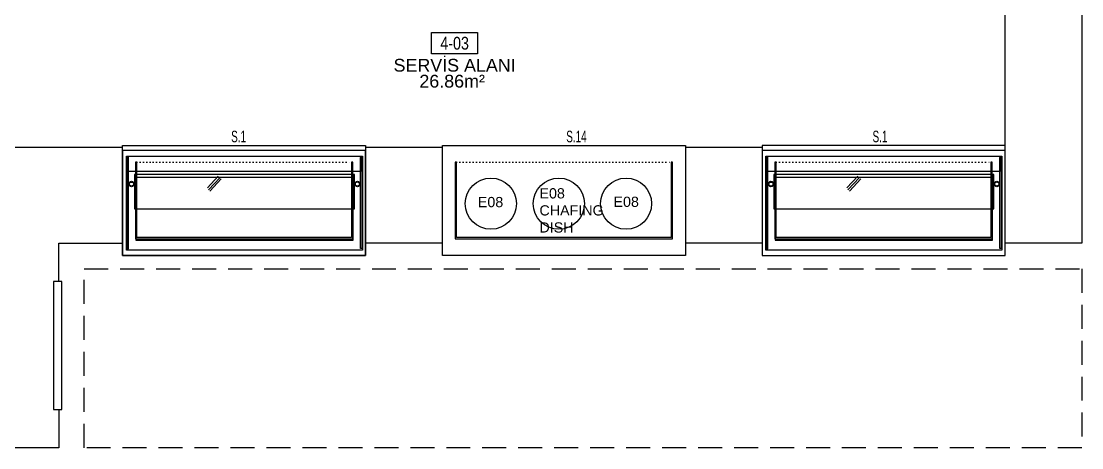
# Model space of a CAD drawing. Header units: centimetres. Extents: x 2135 to 5458, y 2057 to 4523.
# Drawn here: x 2858 to 3688, y 3556 to 3889 of the extents above; entities that cross this region are included whole.
import ezdxf
from ezdxf.enums import TextEntityAlignment as Align

# ---------------------------------------------------------------- set-up
doc = ezdxf.new("R2010")
doc.units = ezdxf.units.CM
doc.header["$LTSCALE"] = 50
doc.linetypes.add('DOT2', pattern=[0.125, 0, -0.125])
doc.linetypes.add('HIDDEN2', pattern=[0.1875, 0.125, -0.0625])
for name, color, linetype in [('BA_gor3', 163, 'Continuous'), ('BA_mat-cam', 131, 'Continuous'), ('BA_mat-mdf-suntalam', 44, 'Continuous'), ('BA_mat-profil', 122, 'Continuous'), ('BA_mat-siva', 145, 'Continuous'), ('BA_mob-elektronik', 230, 'Continuous'), ('BA_plan-iz-alt', 8, 'HIDDEN2'), ('BA_plan-iz-ust', 8, 'DOT2'), ('BA_text_material_superpose', 12, 'Continuous'), ('BA_yazi', 7, 'Continuous'), ('MDPL-MAHAL NO', 5, 'Continuous'), ('S2000-002 Çizgi', 7, 'Continuous')]:
    doc.layers.add(name, color=color, linetype=linetype)
doc.styles.get("Standard").update_dxf_attribs({"font": 'arial.ttf'})
doc.styles.add('Tago_mahal', font='ARIALN.TTF')
doc.styles.add('text1', font='arial.ttf')
doc.styles.add('text2', font='arial.ttf', dxfattribs={"width": 0.8})

# ---------------------------------------------------------------- blocks, each defined once
blk = doc.blocks.new('mahal')
blk.add_lwpolyline([(-36, 0), (36, 0), (36, -33), (-36, -33)], close=True)
at = {"color": 7, "style": 'text2', "width": 0.8}
blk.add_attdef('10000', text='', height=20, dxfattribs=at).set_placement((0, -16.5), align=Align.MIDDLE)
at = {"color": 7, "style": 'text1'}
for tag, p in [('MAHAL', (0, -48.5)), ('M²', (0, -75.9))]:
    blk.add_attdef(tag, text='', height=20, dxfattribs=at).set_placement(p, align=Align.MIDDLE)
blk = doc.blocks.new('dgdfg')
at = {"layer": 'BA_mat-cam'}
blk.add_lwpolyline([(5410.24, 3014.21), (5410.24, 2955.21), (5242.24, 2955.21), (5242.24, 3014.21), (5241.24, 3014.21), (5241.24, 2954.21), (5411.24, 2954.21), (5411.24, 3014.21)], close=True, dxfattribs=at)
for points in [[(5660.24, 3014.21), (5660.24, 2955.21), (5492.24, 2955.21), (5492.24, 3014.21), (5491.24, 3014.21), (5491.24, 2954.21), (5661.24, 2954.21), (5661.24, 3014.21), (5660.24, 3014.21)], [(5910.24, 3014.21), (5910.24, 2955.21), (5742.24, 2955.21), (5742.24, 3014.21), (5741.24, 3014.21), (5741.24, 2954.21), (5911.24, 2954.21), (5911.24, 3014.21), (5910.24, 3014.21)]]:
    blk.add_lwpolyline(points, dxfattribs=at)
at = {"layer": 'BA_mat-mdf-suntalam'}
for points in [[(5231.24, 3027.26), (5421.24, 3027.26), (5421.24, 2941.16), (5231.24, 2941.16)], [(5481.24, 3027.26), (5671.24, 3027.26), (5671.24, 2941.16), (5481.24, 2941.16)], [(5921.24, 3027.26), (5731.24, 3027.26), (5731.24, 2941.16), (5921.24, 2941.16)]]:
    blk.add_lwpolyline(points, close=True, dxfattribs=at)
at = {"layer": 'BA_mat-profil'}
blk.add_lwpolyline([(5183.64, 2920.81), (5177.24, 2920.81), (5177.24, 2820.81), (5183.64, 2820.81), (5183.64, 2920.81)], dxfattribs=at)
at = {"layer": 'BA_mat-siva'}
for p, q in [((5421.24, 3025.76), (5481.24, 3025.76)), ((5671.24, 3025.76), (5731.24, 3025.76)), ((5481.24, 2950.76), (5421.24, 2950.76)), ((5731.24, 2950.76), (5671.24, 2950.76))]:
    blk.add_line(p, q, dxfattribs=at)
for points in [[(5921.24, 3027.56), (5921.24, 3201.52), (5981.24, 3201.52), (5981.24, 2950.76), (5921.24, 2950.76)], [(5181.24, 2820.81), (5181.24, 2790.77), (5121.24, 2790.77), (5121.24, 3025.76), (5231.24, 3025.76)], [(5181.24, 2920.81), (5181.24, 2950.76), (5231.24, 2950.76)]]:
    blk.add_lwpolyline(points, dxfattribs=at)
at = {"layer": 'BA_mob-elektronik', "ltscale": 0.5}
for centre in [(5519.17, 2981.7), (5572.33, 2981.7), (5624.91, 2981.7)]:
    blk.add_circle(centre, 20, dxfattribs=at)
at = {"layer": 'BA_plan-iz-ust', "ltscale": 0.4}
for points in [[(5242.24, 3014.21), (5410.24, 3014.21)], [(5492.24, 3014.21), (5660.24, 3014.21)], [(5742.24, 3014.21), (5910.24, 3014.21)]]:
    blk.add_lwpolyline(points, dxfattribs=at)
at = {"layer": 'BA_yazi', "char_height": 8, "attachment_point": 7}
for s, insert in [('\\pt16,24;E08\\PCHAFING \\PDISH', (5557.15, 2959)), ('\\pt16,24;E08', (5508.97, 2978.83)), ('\\pt16,24;E08', (5615.05, 2979.05))]:
    blk.add_mtext_dynamic_manual_height_columns(s, width=534.5403, gutter_width=12.5, heights=[0], dxfattribs=dict(at, insert=insert))

msp = doc.modelspace()

# ---------------------------------------------------------------- linework, layer by layer
at = {"layer": 'BA_plan-iz-alt', "ltscale": 3}
msp.add_lwpolyline([(2907.57, 3695.73), (3687.57, 3695.73), (3687.57, 3555.73), (2907.57, 3555.73)], close=True, dxfattribs=at)
at = {"layer": 'S2000-002 Çizgi'}
for p, q in [((3003.9, 3759.06), (3012.39, 3768.11)), ((3004.74, 3757.42), (3013.82, 3767.1)), ((3005.85, 3756.57), (3014.73, 3766.04)), ((3503.9, 3759.06), (3512.39, 3768.11)), ((3504.74, 3757.42), (3513.82, 3767.1)), ((3505.85, 3756.57), (3514.73, 3766.04))]:
    msp.add_line(p, q, dxfattribs=at)
for points in [[(3127.57, 3788.13), (2937.57, 3788.12), (2937.57, 3706.12), (3127.57, 3706.13)], [(2940.57, 3783.87), (3125.07, 3783.88), (3125.07, 3710.38), (2940.57, 3710.37)], [(2941.09, 3711.47), (2942.13, 3711.47), (2942.13, 3782.77), (2941.09, 3782.77)], [(2941.09, 3776.17), (2942.13, 3776.17), (2942.13, 3782.77), (2941.09, 3782.77)], [(2942.13, 3783.87), (3123.52, 3783.88), (3123.52, 3771.77), (2942.13, 3771.77)], [(3124.56, 3711.48), (3123.52, 3711.48), (3123.52, 3782.78), (3124.56, 3782.78)], [(3124.56, 3776.18), (3123.52, 3776.18), (3123.52, 3782.78), (3124.56, 3782.78)], [(3627.57, 3788.13), (3437.57, 3788.12), (3437.57, 3706.12), (3627.57, 3706.13)], [(3440.57, 3783.87), (3625.07, 3783.88), (3625.07, 3710.38), (3440.57, 3710.37)], [(3441.09, 3711.47), (3442.13, 3711.47), (3442.13, 3782.77), (3441.09, 3782.77)], [(3441.09, 3776.17), (3442.13, 3776.17), (3442.13, 3782.77), (3441.09, 3782.77)], [(3442.13, 3783.87), (3623.52, 3783.88), (3623.52, 3771.77), (3442.13, 3771.77)], [(3624.56, 3711.48), (3623.52, 3711.48), (3623.52, 3782.78), (3624.56, 3782.78)], [(3624.56, 3776.18), (3623.52, 3776.18), (3623.52, 3782.78), (3624.56, 3782.78)], [(2946.78, 3742.55), (3118.83, 3742.55), (3118.83, 3769.52), (2946.78, 3769.51)], [(2947.82, 3767.31), (3117.8, 3767.32), (3117.8, 3769.52), (2947.82, 3769.51)], [(2947.82, 3718.03), (3117.8, 3718.04), (3117.8, 3769.52), (2947.82, 3769.51)], [(3446.78, 3742.55), (3618.83, 3742.55), (3618.83, 3769.52), (3446.78, 3769.51)], [(3447.82, 3767.31), (3617.8, 3767.32), (3617.8, 3769.52), (3447.82, 3769.51)], [(3447.82, 3718.03), (3617.8, 3718.04), (3617.8, 3769.52), (3447.82, 3769.51)]]:
    msp.add_lwpolyline(points, close=True, dxfattribs=at)
for centre, radius in [((2944.51, 3762.02), 2.14), ((2944.51, 3762.02), 1.59), ((3121.14, 3762.03), 2.14), ((3121.14, 3762.03), 1.59), ((3444.51, 3762.02), 2.14), ((3444.51, 3762.02), 1.59), ((3621.14, 3762.03), 2.14), ((3621.14, 3762.03), 1.59)]:
    msp.add_circle(centre, radius, dxfattribs=at)

# ---------------------------------------------------------------- block references
at = {"layer": 'BA_gor3'}
msp.add_blockref('dgdfg', (-2293.67, 764.97), dxfattribs=at)
at = {"layer": 'BA_text_material_superpose', "color": 7, "xscale": 0.5, "yscale": 0.5, "zscale": 0.5}
msp.add_blockref('mahal', (3197.16, 3880.41), dxfattribs=at).add_auto_attribs({'10000': '4-03', 'MAHAL': 'SERVİS ALANI', 'M²': '26.86m² '})

# ---------------------------------------------------------------- texts
at = {"layer": 'MDPL-MAHAL NO', "style": 'Tago_mahal', "width": 0.75}
for s, p in [('S.1', (3022.43, 3794.7)), ('S.14', (3284.48, 3794.7)), ('S.1', (3523.98, 3794.7))]:
    msp.add_text(s, height=9, dxfattribs=at).set_placement(p)

doc.saveas('drawing.dxf')
